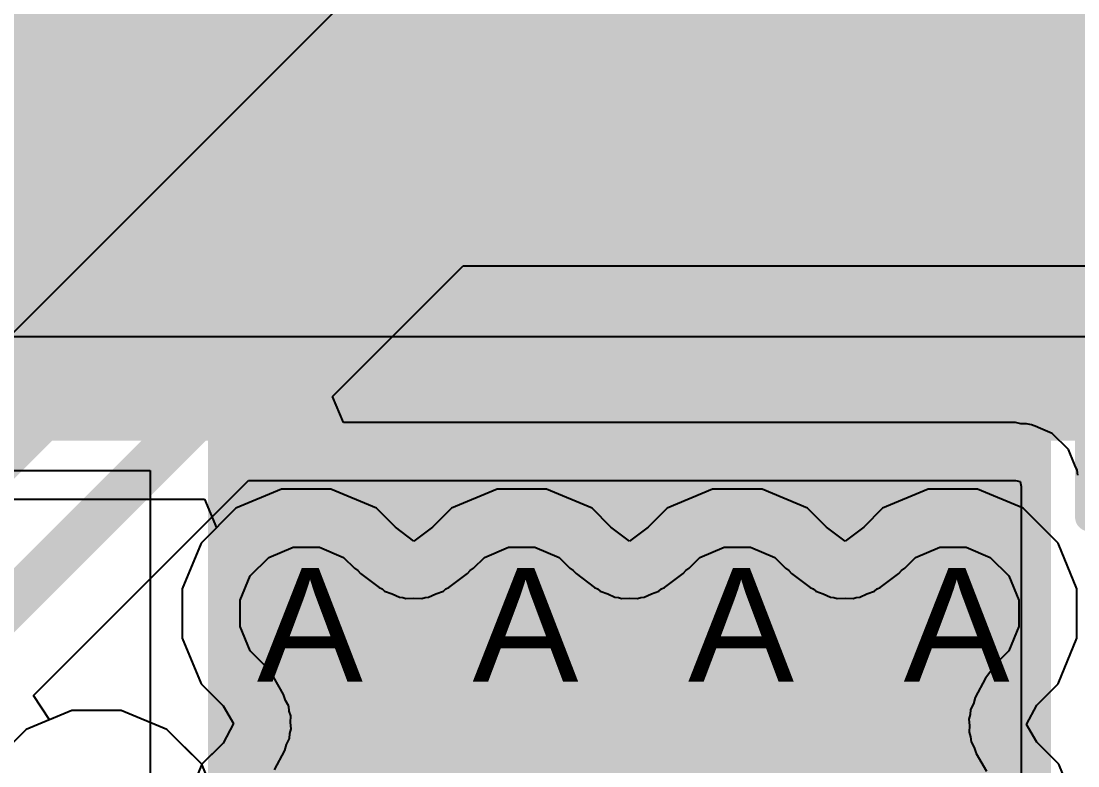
# Model space of a CAD drawing. Header units: inches. Extents: x 0 to 5271, y 0 to 5417.
# Drawn here: x 15.83 to 20.548, y 66.189 to 69.513 of the extents above; entities that cross this region are included whole.
import ezdxf

# ---------------------------------------------------------------- set-up
doc = ezdxf.new("R2010")
doc.units = ezdxf.units.IN
for name, color, linetype in [('Bottom Layer', 5, 'Continuous'), ('Bottom Overlay', 54, 'Continuous'), ('Bottom Paste', 16, 'Continuous'), ('Bottom Solder', 6, 'Continuous'), ('Drill Drawing', 1, 'Continuous'), ('L2_GND1', 16, 'Continuous'), ('L3_SIG1', 76, 'Continuous'), ('L4_PWR', 90, 'Continuous'), ('L5_GND2', 156, 'Continuous'), ('L6_SIG2', 130, 'Continuous'), ('L7_GND3', 216, 'Continuous'), ('Top Layer', 1, 'Continuous'), ('Via Holes', 16, 'Continuous')]:
    doc.layers.add(name, color=color, linetype=linetype)
doc.styles.add('Arial', font='', dxfattribs={"height": 0.2})
doc.styles.get('Arial').set_extended_font_data('Arial')

# ---------------------------------------------------------------- blocks, each defined once
blk = doc.blocks.new('YSPIT0630A_1R0M_B_200')
at = {"layer": 'Bottom Overlay'}
for points in [[(3.302, -3.2766, 0.127, 0.127, 0), (3.302, 3.1242, 0.127, 0.127, 0)], [(3.302, -3.2766, 0.127, 0.127, 0), (-3.298, -3.2766, 0.127, 0.127, 0)]]:
    blk.add_lwpolyline(points, format="xyseb", dxfattribs=at)
blk.add_lwpolyline([(3.2702, -3.2766, 0.0635, 0.0635, 1), (3.3337, -3.2766, 0.0635, 0.0635, 1)], format="xyseb", close=True, dxfattribs=at)
blk.add_lwpolyline([(3.2702, -3.2766, 0.0635, 0.0635, 1), (3.3337, -3.2766, 0.0635, 0.0635, 1)], format="xyseb", close=True, dxfattribs=at)
blk = doc.blocks.new('C___1206_B_256')
at = {"layer": 'Bottom Layer'}
for points in [[(-2.032, 0.889), (-0.508, 0.889), (-0.508, -0.889), (-2.032, -0.889)], [(0.508, 0.889), (2.032, 0.889), (2.032, -0.889), (0.508, -0.889)]]:
    blk.add_hatch(color=5, dxfattribs=at).paths.add_polyline_path(points)
at = {"layer": 'Bottom Paste'}
for points in [[(-2.032, 0.889), (-0.508, 0.889), (-0.508, -0.889), (-2.032, -0.889)], [(0.508, 0.889), (2.032, 0.889), (2.032, -0.889), (0.508, -0.889)]]:
    blk.add_hatch(color=16, dxfattribs=at).paths.add_polyline_path(points)
at = {"layer": 'Bottom Solder'}
for points in [[(-2.1336, 0.9906), (-0.4064, 0.9906), (-0.4064, -0.9906), (-2.1336, -0.9906)], [(0.4064, 0.9906), (2.1336, 0.9906), (2.1336, -0.9906), (0.4064, -0.9906)]]:
    blk.add_hatch(color=6, dxfattribs=at).paths.add_polyline_path(points)
at = {"layer": 'Bottom Overlay'}
for points in [[(-0.6096, 0.9906, 0.127, 0.127, 0), (-2.1336, 0.9906, 0.127, 0.127, 0)], [(-2.1336, -0.9906, 0.127, 0.127, 0), (-2.1336, 0.9906, 0.127, 0.127, 0)], [(2.1336, 0.9906, 0.127, 0.127, 0), (0.6096, 0.9906, 0.127, 0.127, 0)], [(2.1336, -0.9906, 0.127, 0.127, 0), (2.1336, 0.9906, 0.127, 0.127, 0)], [(-0.6096, -0.9906, 0.127, 0.127, 0), (-2.1336, -0.9906, 0.127, 0.127, 0)], [(2.1336, -0.9906, 0.127, 0.127, 0), (0.6096, -0.9906, 0.127, 0.127, 0)]]:
    blk.add_lwpolyline(points, format="xyseb", dxfattribs=at)
for points in [[(-2.1653, 0.9906, 0.0635, 0.0635, 1), (-2.1018, 0.9906, 0.0635, 0.0635, 1)], [(-2.1653, 0.9906, 0.0635, 0.0635, 1), (-2.1018, 0.9906, 0.0635, 0.0635, 1)], [(-0.6413, 0.9906, 0.0635, 0.0635, 1), (-0.5778, 0.9906, 0.0635, 0.0635, 1)], [(0.5779, 0.9906, 0.0635, 0.0635, 1), (0.6414, 0.9906, 0.0635, 0.0635, 1)], [(2.1019, 0.9906, 0.0635, 0.0635, 1), (2.1654, 0.9906, 0.0635, 0.0635, 1)], [(2.1019, 0.9906, 0.0635, 0.0635, 1), (2.1654, 0.9906, 0.0635, 0.0635, 1)], [(-2.1653, -0.9906, 0.0635, 0.0635, 1), (-2.1018, -0.9906, 0.0635, 0.0635, 1)], [(-2.1653, -0.9906, 0.0635, 0.0635, 1), (-2.1018, -0.9906, 0.0635, 0.0635, 1)], [(-0.6413, -0.9906, 0.0635, 0.0635, 1), (-0.5778, -0.9906, 0.0635, 0.0635, 1)], [(0.5779, -0.9906, 0.0635, 0.0635, 1), (0.6414, -0.9906, 0.0635, 0.0635, 1)], [(2.1019, -0.9906, 0.0635, 0.0635, 1), (2.1654, -0.9906, 0.0635, 0.0635, 1)], [(2.1019, -0.9906, 0.0635, 0.0635, 1), (2.1654, -0.9906, 0.0635, 0.0635, 1)]]:
    blk.add_lwpolyline(points, format="xyseb", close=True, dxfattribs=at)
blk = doc.blocks.new('C___1206_B_257')
at = {"layer": 'Bottom Layer'}
for points in [[(-2.032, 0.889), (-0.508, 0.889), (-0.508, -0.889), (-2.032, -0.889)], [(0.508, 0.889), (2.032, 0.889), (2.032, -0.889), (0.508, -0.889)]]:
    blk.add_hatch(color=5, dxfattribs=at).paths.add_polyline_path(points)
at = {"layer": 'Bottom Paste'}
for points in [[(-2.032, 0.889), (-0.508, 0.889), (-0.508, -0.889), (-2.032, -0.889)], [(0.508, 0.889), (2.032, 0.889), (2.032, -0.889), (0.508, -0.889)]]:
    blk.add_hatch(color=16, dxfattribs=at).paths.add_polyline_path(points)
at = {"layer": 'Bottom Solder'}
for points in [[(-2.1336, 0.9906), (-0.4064, 0.9906), (-0.4064, -0.9906), (-2.1336, -0.9906)], [(0.4064, 0.9906), (2.1336, 0.9906), (2.1336, -0.9906), (0.4064, -0.9906)]]:
    blk.add_hatch(color=6, dxfattribs=at).paths.add_polyline_path(points)
at = {"layer": 'Bottom Overlay'}
for points in [[(-0.6096, 0.9906, 0.127, 0.127, 0), (-2.1336, 0.9906, 0.127, 0.127, 0)], [(-2.1336, -0.9906, 0.127, 0.127, 0), (-2.1336, 0.9906, 0.127, 0.127, 0)], [(2.1336, 0.9906, 0.127, 0.127, 0), (0.6096, 0.9906, 0.127, 0.127, 0)], [(2.1336, -0.9906, 0.127, 0.127, 0), (2.1336, 0.9906, 0.127, 0.127, 0)], [(-0.6096, -0.9906, 0.127, 0.127, 0), (-2.1336, -0.9906, 0.127, 0.127, 0)], [(2.1336, -0.9906, 0.127, 0.127, 0), (0.6096, -0.9906, 0.127, 0.127, 0)]]:
    blk.add_lwpolyline(points, format="xyseb", dxfattribs=at)
for points in [[(-2.1653, 0.9906, 0.0635, 0.0635, 1), (-2.1018, 0.9906, 0.0635, 0.0635, 1)], [(-2.1653, 0.9906, 0.0635, 0.0635, 1), (-2.1018, 0.9906, 0.0635, 0.0635, 1)], [(-0.6413, 0.9906, 0.0635, 0.0635, 1), (-0.5778, 0.9906, 0.0635, 0.0635, 1)], [(0.5779, 0.9906, 0.0635, 0.0635, 1), (0.6414, 0.9906, 0.0635, 0.0635, 1)], [(2.1019, 0.9906, 0.0635, 0.0635, 1), (2.1654, 0.9906, 0.0635, 0.0635, 1)], [(2.1019, 0.9906, 0.0635, 0.0635, 1), (2.1654, 0.9906, 0.0635, 0.0635, 1)], [(-2.1653, -0.9906, 0.0635, 0.0635, 1), (-2.1018, -0.9906, 0.0635, 0.0635, 1)], [(-2.1653, -0.9906, 0.0635, 0.0635, 1), (-2.1018, -0.9906, 0.0635, 0.0635, 1)], [(-0.6413, -0.9906, 0.0635, 0.0635, 1), (-0.5778, -0.9906, 0.0635, 0.0635, 1)], [(0.5779, -0.9906, 0.0635, 0.0635, 1), (0.6414, -0.9906, 0.0635, 0.0635, 1)], [(2.1019, -0.9906, 0.0635, 0.0635, 1), (2.1654, -0.9906, 0.0635, 0.0635, 1)], [(2.1019, -0.9906, 0.0635, 0.0635, 1), (2.1654, -0.9906, 0.0635, 0.0635, 1)]]:
    blk.add_lwpolyline(points, format="xyseb", close=True, dxfattribs=at)

msp = doc.modelspace()

# ---------------------------------------------------------------- hatches: boundary and pattern name
at = {"layer": 'Bottom Layer'}
for points in [[(14.9434, 67.7672), (26.676, 67.7672), (26.676, 69.6797), (14.9434, 69.6797)], [(20.429, 65.2563), (20.429, 69.0357), (16.6651, 69.0357), (16.6651, 65.2563)]]:
    msp.add_hatch(color=5, dxfattribs=at).paths.add_polyline_path(points)
h = msp.add_hatch(color=5, dxfattribs=at)
edge = h.paths.add_edge_path()
edge.add_arc((17.1031, 66.8699), 0.3, 0, 360)
h = msp.add_hatch(color=5, dxfattribs=at)
edge = h.paths.add_edge_path()
edge.add_arc((18.0655, 66.8699), 0.3, 0, 360)
h = msp.add_hatch(color=5, dxfattribs=at)
edge = h.paths.add_edge_path()
edge.add_arc((19.0279, 66.8699), 0.3, 0, 360)
h = msp.add_hatch(color=5, dxfattribs=at)
edge = h.paths.add_edge_path()
edge.add_arc((19.9903, 66.8699), 0.3, 0, 360)
at = {"layer": 'L2_GND1'}
h = msp.add_hatch(color=16, dxfattribs=at)
edge = h.paths.add_edge_path()
edge.add_arc((17.1031, 66.8699), 0.3, 0, 360)
h = msp.add_hatch(color=16, dxfattribs=at)
edge = h.paths.add_edge_path()
edge.add_arc((18.0655, 66.8699), 0.3, 0, 360)
h = msp.add_hatch(color=16, dxfattribs=at)
edge = h.paths.add_edge_path()
edge.add_arc((19.0279, 66.8699), 0.3, 0, 360)
h = msp.add_hatch(color=16, dxfattribs=at)
edge = h.paths.add_edge_path()
edge.add_arc((19.9903, 66.8699), 0.3, 0, 360)
at = {"layer": 'L3_SIG1'}
h = msp.add_hatch(color=76, dxfattribs=at)
edge = h.paths.add_edge_path()
edge.add_arc((17.1031, 66.8699), 0.3, 0, 360)
h = msp.add_hatch(color=76, dxfattribs=at)
edge = h.paths.add_edge_path()
edge.add_arc((18.0655, 66.8699), 0.3, 0, 360)
h = msp.add_hatch(color=76, dxfattribs=at)
edge = h.paths.add_edge_path()
edge.add_arc((19.0279, 66.8699), 0.3, 0, 360)
h = msp.add_hatch(color=76, dxfattribs=at)
edge = h.paths.add_edge_path()
edge.add_arc((19.9903, 66.8699), 0.3, 0, 360)
at = {"layer": 'L4_PWR'}
h = msp.add_hatch(color=90, dxfattribs=at)
edge = h.paths.add_edge_path()
edge.add_arc((17.1031, 66.8699), 0.3, 0, 360)
h = msp.add_hatch(color=90, dxfattribs=at)
edge = h.paths.add_edge_path()
edge.add_arc((18.0655, 66.8699), 0.3, 0, 360)
h = msp.add_hatch(color=90, dxfattribs=at)
edge = h.paths.add_edge_path()
edge.add_arc((19.0279, 66.8699), 0.3, 0, 360)
h = msp.add_hatch(color=90, dxfattribs=at)
edge = h.paths.add_edge_path()
edge.add_arc((19.9903, 66.8699), 0.3, 0, 360)
at = {"layer": 'L5_GND2'}
h = msp.add_hatch(color=156, dxfattribs=at)
edge = h.paths.add_edge_path()
edge.add_arc((17.1031, 66.8699), 0.3, 0, 360)
h = msp.add_hatch(color=156, dxfattribs=at)
edge = h.paths.add_edge_path()
edge.add_arc((18.0655, 66.8699), 0.3, 0, 360)
h = msp.add_hatch(color=156, dxfattribs=at)
edge = h.paths.add_edge_path()
edge.add_arc((19.0279, 66.8699), 0.3, 0, 360)
h = msp.add_hatch(color=156, dxfattribs=at)
edge = h.paths.add_edge_path()
edge.add_arc((19.9903, 66.8699), 0.3, 0, 360)
at = {"layer": 'L6_SIG2'}
h = msp.add_hatch(color=130, dxfattribs=at)
edge = h.paths.add_edge_path()
edge.add_arc((17.1031, 66.8699), 0.3, 0, 360)
h = msp.add_hatch(color=130, dxfattribs=at)
edge = h.paths.add_edge_path()
edge.add_arc((18.0655, 66.8699), 0.3, 0, 360)
h = msp.add_hatch(color=130, dxfattribs=at)
edge = h.paths.add_edge_path()
edge.add_arc((19.0279, 66.8699), 0.3, 0, 360)
h = msp.add_hatch(color=130, dxfattribs=at)
edge = h.paths.add_edge_path()
edge.add_arc((19.9903, 66.8699), 0.3, 0, 360)
at = {"layer": 'L7_GND3'}
h = msp.add_hatch(color=216, dxfattribs=at)
edge = h.paths.add_edge_path()
edge.add_arc((17.1031, 66.8699), 0.3, 0, 360)
h = msp.add_hatch(color=216, dxfattribs=at)
edge = h.paths.add_edge_path()
edge.add_arc((18.0655, 66.8699), 0.3, 0, 360)
h = msp.add_hatch(color=216, dxfattribs=at)
edge = h.paths.add_edge_path()
edge.add_arc((19.0279, 66.8699), 0.3, 0, 360)
h = msp.add_hatch(color=216, dxfattribs=at)
edge = h.paths.add_edge_path()
edge.add_arc((19.9903, 66.8699), 0.3, 0, 360)
at = {"layer": 'Top Layer'}
h = msp.add_hatch(color=1, dxfattribs=at)
edge = h.paths.add_edge_path()
edge.add_arc((17.1031, 66.8699), 0.3, 0, 360)
h = msp.add_hatch(color=1, dxfattribs=at)
edge = h.paths.add_edge_path()
edge.add_arc((18.0655, 66.8699), 0.3, 0, 360)
h = msp.add_hatch(color=1, dxfattribs=at)
edge = h.paths.add_edge_path()
edge.add_arc((19.0279, 66.8699), 0.3, 0, 360)
h = msp.add_hatch(color=1, dxfattribs=at)
edge = h.paths.add_edge_path()
edge.add_arc((19.9903, 66.8699), 0.3, 0, 360)
at = {"layer": 'Via Holes'}
h = msp.add_hatch(color=7, dxfattribs=at)
edge = h.paths.add_edge_path()
edge.add_arc((17.1031, 66.8699), 0.15, 0, 360)
h = msp.add_hatch(color=7, dxfattribs=at)
edge = h.paths.add_edge_path()
edge.add_arc((18.0655, 66.8699), 0.15, 0, 360)
h = msp.add_hatch(color=7, dxfattribs=at)
edge = h.paths.add_edge_path()
edge.add_arc((19.0279, 66.8699), 0.15, 0, 360)
h = msp.add_hatch(color=7, dxfattribs=at)
edge = h.paths.add_edge_path()
edge.add_arc((19.9903, 66.8699), 0.15, 0, 360)

# ---------------------------------------------------------------- linework, layer by layer
at = {"layer": 'Bottom Layer'}
for p, q in [((14.9434, 67.5082), (16.4061, 67.5082)), ((16.4061, 67.5082), (16.4061, 65.7391))]:
    msp.add_line(p, q, dxfattribs=at)
for points in [[(16.9927, 68.5763, 1.27, 1.27, -0.198912), (16.8999, 68.6148, 1.27, 1.27, 0)], [(16.9927, 68.5763, 1.27, 1.27, -0.198912), (16.8999, 68.6148, 1.27, 1.27, 0)], [(16.9927, 68.5763, 1.27, 1.27, -0.198912), (16.8999, 68.6148, 1.27, 1.27, 0)], [(16.9927, 68.5763, 1.27, 1.27, -0.198912), (16.8999, 68.6148, 1.27, 1.27, 0)], [(19.1663, 68.6148, 1.27, 1.27, -0.014735), (19.2026, 68.5763, 1.27, 1.27, 0)], [(19.1663, 68.6148, 1.27, 1.27, -0.014735), (19.2026, 68.5763, 1.27, 1.27, 0)], [(19.1663, 68.6148, 1.27, 1.27, -0.014735), (19.2026, 68.5763, 1.27, 1.27, 0)], [(19.1663, 68.6148, 1.27, 1.27, -0.014735), (19.2026, 68.5763, 1.27, 1.27, 0)], [(16.9927, 68.5763, 1.27, 1.27, 0), (19.2026, 68.5763, 1.27, 1.27, 0)], [(19.2026, 68.5763, 1.27, 1.27, 0), (23.876, 68.5763, 1.27, 1.27, 0)], [(19.2026, 68.5763, 1.27, 1.27, -0.183639), (19.429, 67.9806, 1.27, 1.27, 0)], [(19.2026, 68.5763, 1.27, 1.27, -0.183639), (19.429, 67.9806, 1.27, 1.27, 0)], [(19.2026, 68.5763, 1.27, 1.27, -0.183639), (19.429, 67.9806, 1.27, 1.27, 0)], [(19.2026, 68.5763, 1.27, 1.27, -0.183639), (19.429, 67.9806, 1.27, 1.27, 0)], [(19.429, 64.911, 1.27, 1.27, 0), (19.429, 67.9806, 1.27, 1.27, 0)]]:
    msp.add_lwpolyline(points, format="xyseb", dxfattribs=at)
for points in [[(16.5824, 68.6148, 0.635, 0.635, 1), (17.2174, 68.6148, 0.635, 0.635, 1)], [(16.5824, 68.6148, 0.635, 0.635, 1), (17.2174, 68.6148, 0.635, 0.635, 1)], [(16.5824, 68.6148, 0.635, 0.635, 1), (17.2174, 68.6148, 0.635, 0.635, 1)], [(16.5824, 68.6148, 0.635, 0.635, 1), (17.2174, 68.6148, 0.635, 0.635, 1)], [(18.8488, 68.6148, 0.635, 0.635, 1), (19.4838, 68.6148, 0.635, 0.635, 1)], [(18.8488, 68.6148, 0.635, 0.635, 1), (19.4838, 68.6148, 0.635, 0.635, 1)], [(18.8488, 68.6148, 0.635, 0.635, 1), (19.4838, 68.6148, 0.635, 0.635, 1)], [(18.8488, 68.6148, 0.635, 0.635, 1), (19.4838, 68.6148, 0.635, 0.635, 1)], [(16.6752, 68.5763, 0.635, 0.635, 1), (17.3102, 68.5763, 0.635, 0.635, 1)], [(16.6752, 68.5763, 0.635, 0.635, 1), (17.3102, 68.5763, 0.635, 0.635, 1)], [(16.6752, 68.5763, 0.635, 0.635, 1), (17.3102, 68.5763, 0.635, 0.635, 1)], [(16.6752, 68.5763, 0.635, 0.635, 1), (17.3102, 68.5763, 0.635, 0.635, 1)], [(16.6752, 68.5763, 0.635, 0.635, 1), (17.3102, 68.5763, 0.635, 0.635, 1)], [(18.8851, 68.5763, 0.635, 0.635, 1), (19.5201, 68.5763, 0.635, 0.635, 1)], [(18.8851, 68.5763, 0.635, 0.635, 1), (19.5201, 68.5763, 0.635, 0.635, 1)], [(18.8851, 68.5763, 0.635, 0.635, 1), (19.5201, 68.5763, 0.635, 0.635, 1)], [(18.8851, 68.5763, 0.635, 0.635, 1), (19.5201, 68.5763, 0.635, 0.635, 1)], [(18.8851, 68.5763, 0.635, 0.635, 1), (19.5201, 68.5763, 0.635, 0.635, 1)], [(18.8851, 68.5763, 0.635, 0.635, 1), (19.5201, 68.5763, 0.635, 0.635, 1)], [(18.8851, 68.5763, 0.635, 0.635, 1), (19.5201, 68.5763, 0.635, 0.635, 1)], [(18.8851, 68.5763, 0.635, 0.635, 1), (19.5201, 68.5763, 0.635, 0.635, 1)], [(18.8851, 68.5763, 0.635, 0.635, 1), (19.5201, 68.5763, 0.635, 0.635, 1)], [(18.8851, 68.5763, 0.635, 0.635, 1), (19.5201, 68.5763, 0.635, 0.635, 1)], [(19.1115, 67.9806, 0.635, 0.635, 1), (19.7465, 67.9806, 0.635, 0.635, 1)], [(19.1115, 67.9806, 0.635, 0.635, 1), (19.7465, 67.9806, 0.635, 0.635, 1)], [(19.1115, 67.9806, 0.635, 0.635, 1), (19.7465, 67.9806, 0.635, 0.635, 1)], [(19.1115, 67.9806, 0.635, 0.635, 1), (19.7465, 67.9806, 0.635, 0.635, 1)], [(19.1115, 67.9806, 0.635, 0.635, 1), (19.7465, 67.9806, 0.635, 0.635, 1)]]:
    msp.add_lwpolyline(points, format="xyseb", close=True, dxfattribs=at)
at = {"layer": 'L2_GND1'}
for p, q in [((16.9929, 67.4239), (16.7893, 67.3396)), ((17.2133, 67.4239), (16.9929, 67.4239)), ((17.4169, 67.3396), (17.2133, 67.4239)), ((17.9553, 67.4239), (17.7517, 67.3396)), ((18.1757, 67.4239), (17.9553, 67.4239)), ((18.3793, 67.3396), (18.1757, 67.4239)), ((18.9177, 67.4239), (18.7141, 67.3396)), ((19.1381, 67.4239), (18.9177, 67.4239)), ((19.3417, 67.3396), (19.1381, 67.4239)), ((19.8801, 67.4239), (19.6764, 67.3396)), ((20.1005, 67.4239), (19.8801, 67.4239)), ((20.3041, 67.3396), (20.1005, 67.4239)), ((16.7893, 67.3396), (16.6335, 67.1837)), ((17.5013, 67.2552), (17.4169, 67.3396)), ((17.7517, 67.3396), (17.6673, 67.2552)), ((18.4637, 67.2552), (18.3793, 67.3396)), ((18.7141, 67.3396), (18.6297, 67.2552)), ((19.4261, 67.2552), (19.3417, 67.3396)), ((19.6764, 67.3396), (19.592, 67.2552)), ((20.4599, 67.1837), (20.3041, 67.3396)), ((17.5843, 67.1924), (17.5013, 67.2552)), ((17.6673, 67.2552), (17.5843, 67.1924)), ((18.5467, 67.1924), (18.4637, 67.2552)), ((18.6297, 67.2552), (18.5467, 67.1924)), ((19.5091, 67.1924), (19.4261, 67.2552)), ((19.592, 67.2552), (19.5091, 67.1924)), ((16.6335, 67.1837), (16.5491, 66.9801)), ((20.5443, 66.9801), (20.4599, 67.1837)), ((16.5491, 66.9801), (16.5491, 66.7597)), ((20.5443, 66.7597), (20.5443, 66.9801)), ((16.5491, 66.7597), (16.6335, 66.5561)), ((20.4599, 66.5561), (20.5443, 66.7597)), ((16.6335, 66.5561), (16.7322, 66.4573)), ((20.3648, 66.461), (20.4599, 66.5561)), ((16.7322, 66.4573), (16.7778, 66.3783)), ((20.3192, 66.3741), (20.3648, 66.461)), ((16.7778, 66.3783), (16.7322, 66.2914)), ((20.3648, 66.295), (20.3192, 66.3741)), ((16.7322, 66.2914), (16.6371, 66.1963)), ((20.4635, 66.1963), (20.3648, 66.295)), ((16.6371, 66.1963), (16.5527, 65.9927)), ((20.5479, 65.9927), (20.4635, 66.1963))]:
    msp.add_line(p, q, dxfattribs=at)
at = {"layer": 'L3_SIG1'}
for p, q in [((17.295, 69.6238), (15.2996, 67.6284)), ((17.2212, 67.8387), (17.8032, 68.4206)), ((17.8032, 68.4206), (46.2263, 68.4206)), ((17.2699, 67.7214), (17.2212, 67.8387)), ((20.2691, 67.7214), (17.2699, 67.7214)), ((20.2941, 67.7164), (20.2691, 67.7214)), ((20.3196, 67.7164), (20.2941, 67.7164)), ((20.3409, 67.7122), (20.3196, 67.7164)), ((20.3645, 67.7024), (20.3409, 67.7122)), ((20.3682, 67.7017), (20.3645, 67.7024)), ((20.3714, 67.6995), (20.3682, 67.7017)), ((20.4342, 67.6735), (20.3714, 67.6995)), ((20.5057, 67.602), (20.4342, 67.6735)), ((20.5317, 67.5392), (20.5057, 67.602)), ((20.5339, 67.536), (20.5317, 67.5392)), ((20.5346, 67.5323), (20.5339, 67.536)), ((20.5444, 67.5087), (20.5346, 67.5323)), ((20.5486, 67.4874), (20.5444, 67.5087)), ((15.8856, 66.503), (16.8449, 67.4624)), ((16.8449, 67.4624), (20.2691, 67.4624)), ((20.2691, 67.4624), (20.2904, 67.4582)), ((20.2904, 67.4582), (20.2946, 67.4369)), ((20.2946, 67.4369), (20.2946, 52.6631)), ((15.9575, 66.3954), (15.8856, 66.503)), ((16.0567, 66.4365), (15.9575, 66.3954)), ((16.2771, 66.4365), (16.0567, 66.4365)), ((16.4808, 66.3521), (16.2771, 66.4365)), ((16.6366, 66.1963), (16.4808, 66.3521)), ((16.7209, 65.9927), (16.6366, 66.1963))]:
    msp.add_line(p, q, dxfattribs=at)
for points in [[(14.8844, 66.7004, 0.2032, 0.2032, 0), (17.5514, 69.3674, 0.2032, 0.2032, 0)], [(17.5514, 69.3674, 0.2032, 0.2032, 0), (60.9092, 69.3674, 0.2032, 0.2032, 0)], [(14.5491, 65.6793, 0.2032, 0.2032, 0), (17.653, 68.7832, 0.2032, 0.2032, 0)], [(17.653, 68.7832, 0.2032, 0.2032, 0), (61.5696, 68.7832, 0.2032, 0.2032, 0)]]:
    msp.add_lwpolyline(points, format="xyseb", dxfattribs=at)
for points in [[(17.5006, 69.3674, 0.1016, 0.1016, 1), (17.6022, 69.3674, 0.1016, 0.1016, 1)], [(17.5006, 69.3674, 0.1016, 0.1016, 1), (17.6022, 69.3674, 0.1016, 0.1016, 1)], [(17.6022, 68.7832, 0.1016, 0.1016, 1), (17.7038, 68.7832, 0.1016, 0.1016, 1)], [(17.6022, 68.7832, 0.1016, 0.1016, 1), (17.7038, 68.7832, 0.1016, 0.1016, 1)]]:
    msp.add_lwpolyline(points, format="xyseb", close=True, dxfattribs=at)
at = {"layer": 'L4_PWR'}
for p, q in [((16.9929, 67.4239), (16.7893, 67.3396)), ((17.2133, 67.4239), (16.9929, 67.4239)), ((17.4169, 67.3396), (17.2133, 67.4239)), ((17.9553, 67.4239), (17.7517, 67.3396)), ((18.1757, 67.4239), (17.9553, 67.4239)), ((18.3793, 67.3396), (18.1757, 67.4239)), ((18.9177, 67.4239), (18.7141, 67.3396)), ((19.1381, 67.4239), (18.9177, 67.4239)), ((19.3417, 67.3396), (19.1381, 67.4239)), ((19.8801, 67.4239), (19.6764, 67.3396)), ((20.1005, 67.4239), (19.8801, 67.4239)), ((20.3041, 67.3396), (20.1005, 67.4239)), ((16.7893, 67.3396), (16.6335, 67.1837)), ((17.5013, 67.2552), (17.4169, 67.3396)), ((17.7517, 67.3396), (17.6673, 67.2552)), ((18.4637, 67.2552), (18.3793, 67.3396)), ((18.7141, 67.3396), (18.6297, 67.2552)), ((19.4261, 67.2552), (19.3417, 67.3396)), ((19.6764, 67.3396), (19.592, 67.2552)), ((20.4599, 67.1837), (20.3041, 67.3396)), ((17.5843, 67.1924), (17.5013, 67.2552)), ((17.6673, 67.2552), (17.5843, 67.1924)), ((18.5467, 67.1924), (18.4637, 67.2552)), ((18.6297, 67.2552), (18.5467, 67.1924)), ((19.5091, 67.1924), (19.4261, 67.2552)), ((19.592, 67.2552), (19.5091, 67.1924)), ((16.6335, 67.1837), (16.5491, 66.9801)), ((20.5443, 66.9801), (20.4599, 67.1837)), ((16.936, 67.12), (17.0444, 67.1649)), ((17.0444, 67.1649), (17.1618, 67.1649)), ((17.1618, 67.1649), (17.2702, 67.12)), ((17.8984, 67.12), (18.0068, 67.1649)), ((18.0068, 67.1649), (18.1242, 67.1649)), ((18.1242, 67.1649), (18.2326, 67.12)), ((18.8608, 67.12), (18.9692, 67.1649)), ((18.9692, 67.1649), (19.0866, 67.1649)), ((19.0866, 67.1649), (19.195, 67.12)), ((19.8231, 67.12), (19.9316, 67.1649)), ((19.9316, 67.1649), (20.0489, 67.1649)), ((20.0489, 67.1649), (20.1574, 67.12)), ((16.853, 67.037), (16.936, 67.12)), ((17.2702, 67.12), (17.3182, 67.072)), ((17.8504, 67.072), (17.8984, 67.12)), ((18.2326, 67.12), (18.2806, 67.072)), ((18.8128, 67.072), (18.8608, 67.12)), ((19.195, 67.12), (19.243, 67.072)), ((19.7752, 67.072), (19.8231, 67.12)), ((20.1574, 67.12), (20.2404, 67.037)), ((17.3182, 67.072), (17.3332, 67.062)), ((17.3332, 67.062), (17.3452, 67.0486)), ((17.3452, 67.0486), (17.4281, 66.9859)), ((17.7405, 66.9859), (17.8234, 67.0486)), ((17.8234, 67.0486), (17.8354, 67.062)), ((17.8354, 67.062), (17.8504, 67.072)), ((18.2806, 67.072), (18.2956, 67.062)), ((18.2956, 67.062), (18.3076, 67.0486)), ((18.3076, 67.0486), (18.3905, 66.9859)), ((18.7029, 66.9859), (18.7858, 67.0486)), ((18.7858, 67.0486), (18.7978, 67.062)), ((18.7978, 67.062), (18.8128, 67.072)), ((19.243, 67.072), (19.258, 67.062)), ((19.258, 67.062), (19.2699, 67.0486)), ((19.2699, 67.0486), (19.3529, 66.9859)), ((19.6652, 66.9859), (19.7482, 67.0486)), ((19.7482, 67.0486), (19.7602, 67.062)), ((19.7602, 67.062), (19.7752, 67.072)), ((16.8081, 66.9286), (16.853, 67.037)), ((20.2404, 67.037), (20.2853, 66.9286)), ((16.5491, 66.9801), (16.5491, 66.7597)), ((17.4281, 66.9859), (17.4418, 66.9792)), ((17.4418, 66.9792), (17.4532, 66.9691)), ((17.4532, 66.9691), (17.4869, 66.9574)), ((17.4869, 66.9574), (17.5191, 66.9418)), ((17.6495, 66.9418), (17.6817, 66.9574)), ((17.6817, 66.9574), (17.7154, 66.9691)), ((17.7154, 66.9691), (17.7268, 66.9792)), ((17.7268, 66.9792), (17.7405, 66.9859)), ((18.3905, 66.9859), (18.4042, 66.9792)), ((18.4042, 66.9792), (18.4156, 66.9691)), ((18.4156, 66.9691), (18.4493, 66.9574)), ((18.4493, 66.9574), (18.4815, 66.9418)), ((18.6119, 66.9418), (18.6441, 66.9574)), ((18.6441, 66.9574), (18.6778, 66.9691)), ((18.6778, 66.9691), (18.6892, 66.9792)), ((18.6892, 66.9792), (18.7029, 66.9859)), ((19.3529, 66.9859), (19.3666, 66.9792)), ((19.3666, 66.9792), (19.378, 66.9691)), ((19.378, 66.9691), (19.4117, 66.9574)), ((19.4117, 66.9574), (19.4438, 66.9418)), ((19.5743, 66.9418), (19.6064, 66.9574)), ((19.6064, 66.9574), (19.6402, 66.9691)), ((19.6402, 66.9691), (19.6515, 66.9792)), ((19.6515, 66.9792), (19.6652, 66.9859)), ((20.5443, 66.7597), (20.5443, 66.9801)), ((16.8081, 66.8112), (16.8081, 66.9286)), ((17.5191, 66.9418), (17.5343, 66.9409)), ((17.5343, 66.9409), (17.5486, 66.9359)), ((17.5486, 66.9359), (17.5843, 66.938)), ((17.5843, 66.938), (17.62, 66.9359)), ((17.62, 66.9359), (17.6343, 66.9409)), ((17.6343, 66.9409), (17.6495, 66.9418)), ((18.4815, 66.9418), (18.4967, 66.9409)), ((18.4967, 66.9409), (18.511, 66.9359)), ((18.511, 66.9359), (18.5467, 66.938)), ((18.5467, 66.938), (18.5823, 66.9359)), ((18.5823, 66.9359), (18.5967, 66.9409)), ((18.5967, 66.9409), (18.6119, 66.9418)), ((19.4438, 66.9418), (19.459, 66.9409)), ((19.459, 66.9409), (19.4734, 66.9359)), ((19.4734, 66.9359), (19.5091, 66.938)), ((19.5091, 66.938), (19.5447, 66.9359)), ((19.5447, 66.9359), (19.5591, 66.9409)), ((19.5591, 66.9409), (19.5743, 66.9418)), ((20.2853, 66.9286), (20.2853, 66.8112)), ((16.853, 66.7028), (16.8081, 66.8112)), ((20.2853, 66.8112), (20.2404, 66.7028)), ((16.5491, 66.7597), (16.6335, 66.5561)), ((20.4599, 66.5561), (20.5443, 66.7597)), ((16.9153, 66.6405), (16.853, 66.7028)), ((20.2404, 66.7028), (20.1817, 66.6441)), ((16.9342, 66.6123), (16.9153, 66.6405)), ((20.1817, 66.6441), (20.16, 66.6116)), ((16.9565, 66.5868), (16.9342, 66.6123)), ((17.0021, 66.5078), (16.9565, 66.5868)), ((20.1354, 66.5813), (20.0899, 66.4943)), ((20.16, 66.6116), (20.1354, 66.5813)), ((16.6335, 66.5561), (16.7322, 66.4573)), ((20.3648, 66.461), (20.4599, 66.5561)), ((17.0113, 66.4806), (17.0021, 66.5078)), ((17.025, 66.4554), (17.0113, 66.4806)), ((20.0899, 66.4943), (20.0817, 66.4668)), ((16.0567, 66.4365), (15.8531, 66.3521)), ((16.2771, 66.4365), (16.0567, 66.4365)), ((16.4808, 66.3521), (16.2771, 66.4365)), ((16.7322, 66.4573), (16.7778, 66.3783)), ((17.0274, 66.4332), (17.025, 66.4554)), ((17.0346, 66.4121), (17.0274, 66.4332)), ((20.0691, 66.4411), (20.0676, 66.4188)), ((20.0817, 66.4668), (20.0691, 66.4411)), ((20.3192, 66.3741), (20.3648, 66.461)), ((17.0327, 66.3835), (17.0346, 66.4121)), ((17.0357, 66.355), (17.0327, 66.3835)), ((20.0676, 66.4188), (20.0613, 66.3974)), ((20.0613, 66.3974), (20.0643, 66.3689)), ((15.8531, 66.3521), (15.6973, 66.1963)), ((16.5539, 66.279), (16.4808, 66.3521)), ((16.7778, 66.3783), (16.7322, 66.2914)), ((17.0294, 66.3335), (17.0357, 66.355)), ((20.0643, 66.3689), (20.0624, 66.3403)), ((20.0624, 66.3403), (20.0696, 66.3192)), ((20.3648, 66.295), (20.3192, 66.3741)), ((16.7322, 66.2914), (16.7198, 66.279)), ((17.0153, 66.2855), (17.0279, 66.3113)), ((17.0279, 66.3113), (17.0294, 66.3335)), ((20.0696, 66.3192), (20.072, 66.2969)), ((20.072, 66.2969), (20.0857, 66.2718)), ((20.4635, 66.1963), (20.3648, 66.295)), ((16.6368, 66.1965), (16.5539, 66.279)), ((16.7198, 66.279), (16.6368, 66.1965)), ((16.9616, 66.1711), (17.0071, 66.258)), ((17.0071, 66.258), (17.0153, 66.2855)), ((20.0857, 66.2718), (20.0949, 66.2446)), ((20.0949, 66.2446), (20.1405, 66.1656)), ((20.5479, 65.9927), (20.4635, 66.1963))]:
    msp.add_line(p, q, dxfattribs=at)
at = {"layer": 'L5_GND2'}
for p, q in [((16.9929, 67.4239), (16.7893, 67.3396)), ((17.2133, 67.4239), (16.9929, 67.4239)), ((17.4169, 67.3396), (17.2133, 67.4239)), ((17.9553, 67.4239), (17.7517, 67.3396)), ((18.1757, 67.4239), (17.9553, 67.4239)), ((18.3793, 67.3396), (18.1757, 67.4239)), ((18.9177, 67.4239), (18.7141, 67.3396)), ((19.1381, 67.4239), (18.9177, 67.4239)), ((19.3417, 67.3396), (19.1381, 67.4239)), ((19.8801, 67.4239), (19.6764, 67.3396)), ((20.1005, 67.4239), (19.8801, 67.4239)), ((20.3041, 67.3396), (20.1005, 67.4239)), ((16.7893, 67.3396), (16.6335, 67.1837)), ((17.5013, 67.2552), (17.4169, 67.3396)), ((17.7517, 67.3396), (17.6673, 67.2552)), ((18.4637, 67.2552), (18.3793, 67.3396)), ((18.7141, 67.3396), (18.6297, 67.2552)), ((19.4261, 67.2552), (19.3417, 67.3396)), ((19.6764, 67.3396), (19.592, 67.2552)), ((20.4599, 67.1837), (20.3041, 67.3396)), ((17.5843, 67.1924), (17.5013, 67.2552)), ((17.6673, 67.2552), (17.5843, 67.1924)), ((18.5467, 67.1924), (18.4637, 67.2552)), ((18.6297, 67.2552), (18.5467, 67.1924)), ((19.5091, 67.1924), (19.4261, 67.2552)), ((19.592, 67.2552), (19.5091, 67.1924)), ((16.6335, 67.1837), (16.5491, 66.9801)), ((20.5443, 66.9801), (20.4599, 67.1837)), ((16.5491, 66.9801), (16.5491, 66.7597)), ((20.5443, 66.7597), (20.5443, 66.9801)), ((16.5491, 66.7597), (16.6335, 66.5561)), ((20.4599, 66.5561), (20.5443, 66.7597)), ((16.6335, 66.5561), (16.7322, 66.4573)), ((20.3648, 66.461), (20.4599, 66.5561)), ((16.7322, 66.4573), (16.7778, 66.3783)), ((20.3192, 66.3741), (20.3648, 66.461)), ((16.7778, 66.3783), (16.7322, 66.2914)), ((20.3648, 66.295), (20.3192, 66.3741)), ((16.7322, 66.2914), (16.6371, 66.1963)), ((20.4635, 66.1963), (20.3648, 66.295)), ((16.6371, 66.1963), (16.5527, 65.9927)), ((20.5479, 65.9927), (20.4635, 66.1963))]:
    msp.add_line(p, q, dxfattribs=at)
at = {"layer": 'L6_SIG2'}
for p, q in [((30.1942, 68.1044), (15.4211, 68.1044)), ((14.8689, 67.3792), (16.6494, 67.3792)), ((16.6494, 67.3792), (16.702, 67.2522)), ((16.702, 67.2522), (16.6335, 67.1837)), ((16.6335, 67.1837), (16.5491, 66.9801)), ((16.5491, 66.9801), (16.5491, 66.7597)), ((16.5491, 66.7597), (16.6335, 66.5561)), ((16.6335, 66.5561), (16.7322, 66.4573)), ((16.7322, 66.4573), (16.7778, 66.3783)), ((16.7778, 66.3783), (16.7322, 66.2914)), ((16.7322, 66.2914), (16.6371, 66.1963)), ((16.6371, 66.1963), (16.5527, 65.9927))]:
    msp.add_line(p, q, dxfattribs=at)
msp.add_lwpolyline([(14.7187, 67.7418, 0.2032, 0.2032, 0), (30.1942, 67.7418, 0.2032, 0.2032, 0)], format="xyseb", dxfattribs=at)
at = {"layer": 'L7_GND3'}
for p, q in [((16.9929, 67.4239), (16.7893, 67.3396)), ((17.2133, 67.4239), (16.9929, 67.4239)), ((17.4169, 67.3396), (17.2133, 67.4239)), ((17.9553, 67.4239), (17.7517, 67.3396)), ((18.1757, 67.4239), (17.9553, 67.4239)), ((18.3793, 67.3396), (18.1757, 67.4239)), ((18.9177, 67.4239), (18.7141, 67.3396)), ((19.1381, 67.4239), (18.9177, 67.4239)), ((19.3417, 67.3396), (19.1381, 67.4239)), ((19.8801, 67.4239), (19.6764, 67.3396)), ((20.1005, 67.4239), (19.8801, 67.4239)), ((20.3041, 67.3396), (20.1005, 67.4239)), ((16.7893, 67.3396), (16.6335, 67.1837)), ((17.5013, 67.2552), (17.4169, 67.3396)), ((17.7517, 67.3396), (17.6673, 67.2552)), ((18.4637, 67.2552), (18.3793, 67.3396)), ((18.7141, 67.3396), (18.6297, 67.2552)), ((19.4261, 67.2552), (19.3417, 67.3396)), ((19.6764, 67.3396), (19.592, 67.2552)), ((20.4599, 67.1837), (20.3041, 67.3396)), ((17.5843, 67.1924), (17.5013, 67.2552)), ((17.6673, 67.2552), (17.5843, 67.1924)), ((18.5467, 67.1924), (18.4637, 67.2552)), ((18.6297, 67.2552), (18.5467, 67.1924)), ((19.5091, 67.1924), (19.4261, 67.2552)), ((19.592, 67.2552), (19.5091, 67.1924)), ((16.6335, 67.1837), (16.5491, 66.9801)), ((20.5443, 66.9801), (20.4599, 67.1837)), ((16.5491, 66.9801), (16.5491, 66.7597)), ((20.5443, 66.7597), (20.5443, 66.9801)), ((16.5491, 66.7597), (16.6335, 66.5561)), ((20.4599, 66.5561), (20.5443, 66.7597)), ((16.6335, 66.5561), (16.7322, 66.4573)), ((20.3648, 66.461), (20.4599, 66.5561)), ((16.7322, 66.4573), (16.7778, 66.3783)), ((20.3192, 66.3741), (20.3648, 66.461)), ((16.7778, 66.3783), (16.7322, 66.2914)), ((20.3648, 66.295), (20.3192, 66.3741)), ((16.7322, 66.2914), (16.6371, 66.1963)), ((20.4635, 66.1963), (20.3648, 66.295)), ((16.6371, 66.1963), (16.5527, 65.9927)), ((20.5479, 65.9927), (20.4635, 66.1963))]:
    msp.add_line(p, q, dxfattribs=at)
at = {"layer": 'Top Layer'}
for p, q in [((16.9929, 67.4239), (16.7893, 67.3396)), ((17.2133, 67.4239), (16.9929, 67.4239)), ((17.4169, 67.3396), (17.2133, 67.4239)), ((17.9553, 67.4239), (17.7517, 67.3396)), ((18.1757, 67.4239), (17.9553, 67.4239)), ((18.3793, 67.3396), (18.1757, 67.4239)), ((18.9177, 67.4239), (18.7141, 67.3396)), ((19.1381, 67.4239), (18.9177, 67.4239)), ((19.3417, 67.3396), (19.1381, 67.4239)), ((19.8801, 67.4239), (19.6764, 67.3396)), ((20.1005, 67.4239), (19.8801, 67.4239)), ((20.3041, 67.3396), (20.1005, 67.4239)), ((16.7893, 67.3396), (16.6335, 67.1837)), ((17.5013, 67.2552), (17.4169, 67.3396)), ((17.7517, 67.3396), (17.6673, 67.2552)), ((18.4637, 67.2552), (18.3793, 67.3396)), ((18.7141, 67.3396), (18.6297, 67.2552)), ((19.4261, 67.2552), (19.3417, 67.3396)), ((19.6764, 67.3396), (19.592, 67.2552)), ((20.4599, 67.1837), (20.3041, 67.3396)), ((17.5843, 67.1924), (17.5013, 67.2552)), ((17.6673, 67.2552), (17.5843, 67.1924)), ((18.5467, 67.1924), (18.4637, 67.2552)), ((18.6297, 67.2552), (18.5467, 67.1924)), ((19.5091, 67.1924), (19.4261, 67.2552)), ((19.592, 67.2552), (19.5091, 67.1924)), ((16.6335, 67.1837), (16.5491, 66.9801)), ((20.5443, 66.9801), (20.4599, 67.1837)), ((16.5491, 66.9801), (16.5491, 66.7597)), ((20.5443, 66.7597), (20.5443, 66.9801)), ((16.5491, 66.7597), (16.6335, 66.5561)), ((20.4599, 66.5561), (20.5443, 66.7597)), ((16.6335, 66.5561), (16.7322, 66.4573)), ((20.3648, 66.461), (20.4599, 66.5561)), ((16.7322, 66.4573), (16.7778, 66.3783)), ((20.3192, 66.3741), (20.3648, 66.461)), ((16.7778, 66.3783), (16.7322, 66.2914)), ((20.3648, 66.295), (20.3192, 66.3741)), ((16.7322, 66.2914), (16.6371, 66.1963)), ((20.4635, 66.1963), (20.3648, 66.295)), ((16.6371, 66.1963), (16.5527, 65.9927)), ((20.5479, 65.9927), (20.4635, 66.1963))]:
    msp.add_line(p, q, dxfattribs=at)

# ---------------------------------------------------------------- block references
at = {"rotation": 270}
for name, p in [('YSPIT0630A_1R0M_B_200', (23.876, 70.6013)), ('C___1206_B_256', (16.8999, 69.8848)), ('C___1206_B_257', (19.1663, 69.8848))]:
    msp.add_blockref(name, p, dxfattribs=at)

# ---------------------------------------------------------------- texts
at = {"layer": 'Drill Drawing', "style": 'Arial'}
for p in [(16.883, 66.5652), (17.8454, 66.5652), (18.8078, 66.5652), (19.7702, 66.5652)]:
    msp.add_text('A', height=0.508, dxfattribs=at).set_placement(p)

doc.saveas('drawing.dxf')
